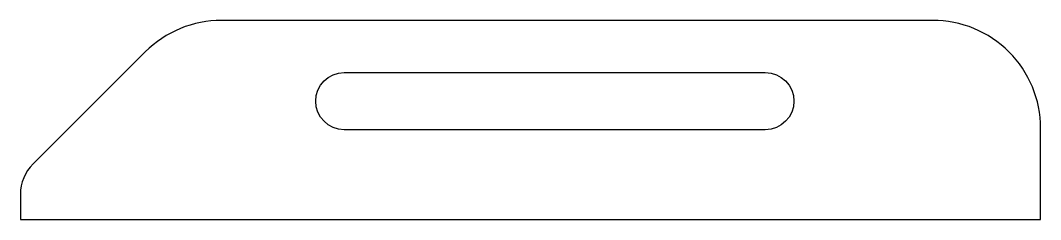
# Model space of a CAD drawing. Extents: x 3506 to 3695, y 2593 to 2630.
import ezdxf

# ---------------------------------------------------------------- set-up
doc = ezdxf.new("R2010")
doc.units = 0
doc.layers.get('0').update_dxf_attribs({"linetype": 'CONTINUOUS'})

msp = doc.modelspace()

# ---------------------------------------------------------------- linework, layer by layer
for points in [[(3506.11, 2592.62), (3695.11, 2592.62), (3695.11, 2609.62, 0.414214), (3675.11, 2629.62), (3543.39, 2629.62, 0.198912), (3529.25, 2623.76), (3508.45, 2602.96, 0.198912), (3506.11, 2597.3)], [(3566.11, 2619.92), (3644.11, 2619.92, -1), (3644.11, 2609.32), (3566.11, 2609.32, -1)]]:
    msp.add_lwpolyline(points, format="xyb", close=True)

doc.saveas('drawing.dxf')
